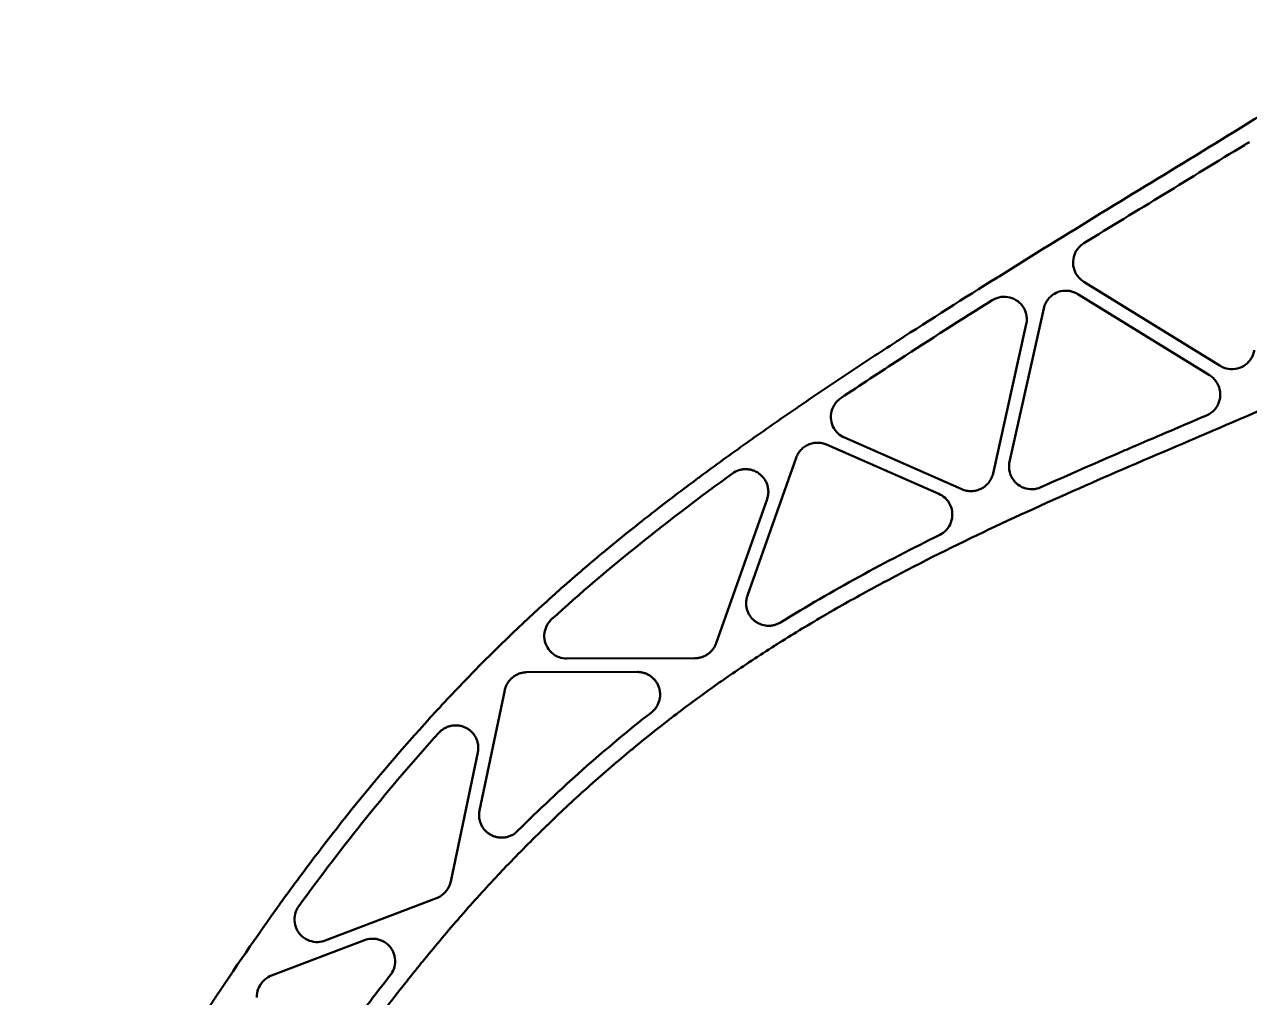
# Model space of a CAD drawing. Header units: millimetres. Extents: x 36 to 3196, y 27 to 5967.
# Drawn here: x 1978.6 to 2141.2, y 2051.3 to 2180.3 of the extents above; entities that cross this region are included whole.
import ezdxf

# ---------------------------------------------------------------- set-up
doc = ezdxf.new("R2010")
doc.units = ezdxf.units.MM
doc.layers.add('외형선(ISO)', color=7, linetype='Continuous', lineweight=50)

msp = doc.modelspace()

# ---------------------------------------------------------------- linework, layer by layer
at = {"layer": '외형선(ISO)'}
for p, q in [((2137.2641, 2135.0513), (2119.1796, 2146.1906)), ((2135.8645, 2133.7993), (2118.3669, 2144.5771)), ((2113.8655, 2142.6758), (2109.3299, 2122.3388)), ((2111.5501, 2140.5631), (2107.1396, 2120.787)), ((2085.0461, 2124.6094), (2099.9434, 2118.0713)), ((2087.4153, 2125.5354), (2103.0059, 2118.693)), ((2074.5479, 2104.5798), (2081.0121, 2122.8624)), ((2070.4115, 2098.2806), (2077.1538, 2117.3497)), ((2050.6096, 2096.2269), (2067.5926, 2096.2807)), ((2045.2836, 2094.41), (2059.9557, 2094.4565)), ((2039.0092, 2076.1048), (2042.3573, 2092.0273)), ((2035.1823, 2066.6523), (2038.7797, 2083.7609)), ((2018.5351, 2058.8345), (2033.3147, 2064.4662)), ((2011.3949, 2054.1875), (2023.7417, 2058.8922))]:
    msp.add_line(p, q, dxfattribs=at)
msp.add_ellipse((2150.9465, 2147.2639), major_axis=(-4.543, 19.5039), ratio=0.99925254, start_param=0.28182444, end_param=0.32122297, dxfattribs=at)
for points, knots in [([(1978.6377, 2010.3119), (1981.3133, 2014.8563), (1984.0193, 2019.3785), (1986.7516, 2023.8814), (1986.7573, 2023.8907), (1986.7629, 2023.8999), (1986.7685, 2023.9091), (1988.1289, 2026.1509), (1989.4958, 2028.3879), (1990.8685, 2030.6206), (1990.8773, 2030.6348), (1990.886, 2030.6491), (1990.8948, 2030.6633), (1992.2649, 2032.8917), (1993.6409, 2035.1158), (1995.0262, 2037.3332), (1995.0377, 2037.3516), (1995.0492, 2037.37), (1995.0607, 2037.3884), (1996.4448, 2039.6035), (1997.8382, 2041.8116), (1999.2449, 2044.01), (1999.258, 2044.0305), (1999.2711, 2044.0509), (1999.2842, 2044.0714), (2000.6911, 2046.2695), (2002.1114, 2048.4579), (2003.5486, 2050.6336), (2003.562, 2050.654), (2003.5755, 2050.6743), (2003.5889, 2050.6946), (2006.4815, 2055.0721), (2009.4434, 2059.3986), (2012.5056, 2063.651), (2012.5155, 2063.6647), (2012.5254, 2063.6785), (2012.5353, 2063.6923), (2014.066, 2065.8172), (2015.6219, 2067.9237), (2017.2059, 2070.0093), (2018.8016, 2072.1103), (2020.4258, 2074.1901), (2022.0804, 2076.2476), (2025.3775, 2080.3475), (2028.7949, 2084.3584), (2032.3509, 2088.2668), (2032.3647, 2088.282), (2032.3785, 2088.2971), (2032.3923, 2088.3123), (2034.1571, 2090.2509), (2035.9559, 2092.1642), (2037.7916, 2094.0505), (2037.8149, 2094.0745), (2037.8382, 2094.0984), (2037.8616, 2094.1224), (2039.6892, 2095.9988), (2041.5534, 2097.8483), (2043.4565, 2099.6684), (2043.4912, 2099.7016), (2043.5259, 2099.7347), (2043.5606, 2099.7679), (2044.4904, 2100.6559), (2045.4295, 2101.5369), (2046.3786, 2102.4111), (2046.4197, 2102.449), (2046.4608, 2102.4868), (2046.5019, 2102.5247), (2047.4462, 2103.3931), (2048.4003, 2104.2549), (2049.3605, 2105.1074), (2049.4078, 2105.1494), (2049.4551, 2105.1914), (2049.5025, 2105.2334), (2050.4578, 2106.0802), (2051.4191, 2106.918), (2052.3861, 2107.7473), (2053.4011, 2108.6176), (2054.4222, 2109.4787), (2055.4492, 2110.331), (2055.5073, 2110.3792), (2055.5655, 2110.4274), (2055.6236, 2110.4756), (2057.6208, 2112.1301), (2059.6398, 2113.7519), (2061.6778, 2115.3452), (2061.7448, 2115.3975), (2061.8118, 2115.4498), (2061.8788, 2115.5021), (2063.9104, 2117.0876), (2065.9607, 2118.645), (2068.027, 2120.1785), (2068.1007, 2120.2332), (2068.1745, 2120.2879), (2068.2483, 2120.3426), (2070.3101, 2121.8703), (2072.3877, 2123.3743), (2074.4784, 2124.8586), (2074.5567, 2124.9142), (2074.635, 2124.9697), (2074.7133, 2125.0252), (2076.8015, 2126.5056), (2078.9027, 2127.9665), (2081.0142, 2129.412), (2081.0947, 2129.4671), (2081.1752, 2129.5221), (2081.2557, 2129.5772), (2083.3667, 2131.0206), (2085.4878, 2132.4487), (2087.6171, 2133.8643), (2087.6976, 2133.9179), (2087.7782, 2133.9714), (2087.8587, 2134.0249), (2089.9894, 2135.4401), (2092.1282, 2136.8429), (2094.2741, 2138.2351), (2094.3533, 2138.2865), (2094.4325, 2138.3379), (2094.5118, 2138.3893), (2098.8876, 2141.226), (2103.2924, 2144.0188), (2107.7152, 2146.7843), (2107.7881, 2146.8299), (2107.8611, 2146.8755), (2107.934, 2146.9211), (2112.4259, 2149.7284), (2116.9361, 2152.5078), (2121.4532, 2155.2764), (2125.9203, 2158.0144), (2130.3941, 2160.7417), (2134.8634, 2163.4752), (2134.909, 2163.503), (2134.9545, 2163.5309), (2135.0001, 2163.5588), (2144.0163, 2169.0736), (2153.0139, 2174.6139), (2161.9009, 2180.3165)], [0, 0, 0, 0, 0.015741546, 0.015741546, 0.015741546, 0.01577384, 0.01577384, 0.01577384, 0.023610874, 0.023610874, 0.023610874, 0.02366076, 0.02366076, 0.02366076, 0.031482663, 0.031482663, 0.031482663, 0.03154768, 0.03154768, 0.03154768, 0.039361866, 0.039361866, 0.039361866, 0.0394346, 0.0394346, 0.0394346, 0.047248552, 0.047248552, 0.047248552, 0.04732152, 0.04732152, 0.04732152, 0.063044435, 0.063044435, 0.063044435, 0.06309536, 0.06309536, 0.06309536, 0.070953083, 0.070953083, 0.070953083, 0.0788692, 0.0788692, 0.0788692, 0.09464304, 0.09464304, 0.09464304, 0.094704303, 0.094704303, 0.094704303, 0.10252996, 0.10252996, 0.10252996, 0.102629392, 0.102629392, 0.102629392, 0.11041688, 0.11041688, 0.11041688, 0.110558813, 0.110558813, 0.110558813, 0.11436034, 0.11436034, 0.11436034, 0.114524976, 0.114524976, 0.114524976, 0.1183038, 0.1183038, 0.1183038, 0.11849002, 0.11849002, 0.11849002, 0.12224726, 0.12224726, 0.12224726, 0.12619072, 0.12619072, 0.12619072, 0.126413861, 0.126413861, 0.126413861, 0.13407764, 0.13407764, 0.13407764, 0.134329493, 0.134329493, 0.134329493, 0.14196456, 0.14196456, 0.14196456, 0.142237002, 0.142237002, 0.142237002, 0.14985148, 0.14985148, 0.14985148, 0.150136522, 0.150136522, 0.150136522, 0.1577384, 0.1577384, 0.1577384, 0.158028195, 0.158028195, 0.158028195, 0.16562532, 0.16562532, 0.16562532, 0.165912649, 0.165912649, 0.165912649, 0.17351224, 0.17351224, 0.17351224, 0.173792797, 0.173792797, 0.173792797, 0.18928608, 0.18928608, 0.18928608, 0.189541478, 0.189541478, 0.189541478, 0.205274648, 0.205274648, 0.205274648, 0.220833761, 0.220833761, 0.220833761, 0.220992346, 0.220992346, 0.220992346, 0.252381441, 0.252381441, 0.252381441, 0.252381441]), ([(2119.1814, 2151.3004), (2118.9507, 2151.1585), (2118.7329, 2150.9803), (2118.2738, 2150.481), (2118.065, 2150.1295), (2117.8061, 2149.422), (2117.7388, 2149.0188), (2117.7723, 2148.2195), (2117.8732, 2147.8233), (2118.1905, 2147.14), (2118.428, 2146.8073), (2118.8638, 2146.4065), (2119.018, 2146.2902), (2119.1796, 2146.1906)], [-1.321928339, -1.321928339, -1.321928339, -1.321928339, -1.243280998, -1.243280998, -1.130242991, -1.130242991, -1.017228879, -1.017228879, -0.904214767, -0.904214767, -0.791211072, -0.791211072, -0.736943223, -0.736943223, -0.736943223, -0.736943223]), ([(2178.1186, 2146.4522), (2173.5674, 2143.8222), (2168.9219, 2141.3739), (2164.2134, 2139.0468), (2164.1376, 2139.0094), (2164.0618, 2138.972), (2163.986, 2138.9346), (2159.3513, 2136.6488), (2154.6562, 2134.4794), (2149.9286, 2132.3719), (2149.7898, 2132.31), (2149.6509, 2132.2482), (2149.5121, 2132.1864), (2144.8441, 2130.1099), (2140.1454, 2128.0922), (2135.4423, 2126.0824), (2135.2557, 2126.0026), (2135.069, 2125.9228), (2134.8823, 2125.8431), (2130.2257, 2123.8537), (2125.5657, 2121.87), (2120.928, 2119.8426), (2120.7102, 2119.7474), (2120.4925, 2119.6521), (2120.2749, 2119.5567), (2115.6712, 2117.539), (2111.0906, 2115.4757), (2106.5534, 2113.3277), (2106.3207, 2113.2175), (2106.0881, 2113.1071), (2105.8556, 2112.9964), (2101.3412, 2110.8482), (2096.8709, 2108.6138), (2092.4653, 2106.2536), (2092.2322, 2106.1288), (2091.9994, 2106.0036), (2091.7667, 2105.878), (2089.6867, 2104.7556), (2087.6215, 2103.6046), (2085.5732, 2102.4207), (2085.3453, 2102.289), (2085.1176, 2102.1569), (2084.8901, 2102.0244), (2082.8443, 2100.8324), (2080.8157, 2099.6071), (2078.8065, 2098.3439), (2078.5871, 2098.2059), (2078.3679, 2098.0675), (2078.1489, 2097.9286), (2076.14, 2096.6546), (2074.1509, 2095.342), (2072.1838, 2093.9871), (2071.9758, 2093.8438), (2071.768, 2093.7001), (2071.5605, 2093.5558), (2069.5917, 2092.1875), (2067.6452, 2090.7762), (2065.7199, 2089.322), (2065.5237, 2089.1738), (2065.3277, 2089.0252), (2065.132, 2088.8761), (2064.2661, 2088.2166), (2063.4045, 2087.5486), (2062.5481, 2086.8725), (2061.4981, 2086.0437), (2060.4557, 2085.2028), (2059.4239, 2084.3525), (2059.2396, 2084.2006), (2059.0556, 2084.0483), (2058.8719, 2083.8958), (2056.9994, 2082.3409), (2055.1622, 2080.7547), (2053.3571, 2079.1366), (2053.1852, 2078.9824), (2053.0135, 2078.828), (2052.8422, 2078.6733), (2051.0382, 2077.0446), (2049.2667, 2075.3839), (2047.528, 2073.692), (2047.3676, 2073.536), (2047.2076, 2073.3797), (2047.0478, 2073.2231), (2045.3103, 2071.5207), (2043.6057, 2069.7867), (2041.9338, 2068.0213), (2041.7846, 2067.8638), (2041.6357, 2067.7061), (2041.4871, 2067.5481), (2039.8164, 2065.7721), (2038.1784, 2063.9646), (2036.5708, 2062.128), (2036.4313, 2061.9686), (2036.2921, 2061.809), (2036.153, 2061.6492), (2034.5471, 2059.8035), (2032.9714, 2057.9288), (2031.4228, 2056.0277), (2031.2906, 2055.8654), (2031.1585, 2055.7028), (2031.0267, 2055.5401), (2029.481, 2053.6323), (2027.9623, 2051.6983), (2026.4677, 2049.7419), (2026.3401, 2049.5749), (2026.2127, 2049.4078), (2026.0855, 2049.2405), (2025.4039, 2048.3441), (2024.7274, 2047.4432), (2024.0563, 2046.539), (2023.9303, 2046.3693), (2023.8046, 2046.1996), (2023.679, 2046.0297), (2023.0105, 2045.1251), (2022.3473, 2044.2173), (2021.6887, 2043.3063), (2021.5638, 2043.1335), (2021.439, 2042.9606), (2021.3145, 2042.7876), (2019.8787, 2040.7935), (2018.4649, 2038.7844), (2017.069, 2036.7634), (2016.9442, 2036.5827), (2016.8195, 2036.4019), (2016.6949, 2036.2209), (2015.3058, 2034.2032), (2013.934, 2032.174), (2012.5757, 2030.1357), (2012.4485, 2029.9448), (2012.3214, 2029.7538), (2012.1944, 2029.5628), (2011.5827, 2028.6424), (2010.9736, 2027.7202), (2010.3666, 2026.7967), (2010.2373, 2026.5999), (2010.108, 2026.4031), (2009.9789, 2026.2062), (2009.3761, 2025.2871), (2008.7752, 2024.3667), (2008.1771, 2023.4446), (2008.0456, 2023.2418), (2007.9142, 2023.0389), (2007.7829, 2022.8359), (2006.4649, 2020.7974), (2005.1618, 2018.7495), (2003.8977, 2016.6736), (2003.772, 2016.4672), (2003.6467, 2016.2605), (2003.5219, 2016.0536), (2002.9563, 2015.1162), (2002.3994, 2014.173), (2001.8545, 2013.2244), (2001.7379, 2013.0214), (2001.6219, 2012.8182), (2001.5064, 2012.6147), (2000.9631, 2011.6571), (2000.4326, 2010.6939), (1999.9179, 2009.7236), (1999.8145, 2009.5288), (1999.7117, 2009.3336), (1999.6097, 2009.1382), (1999.0954, 2008.1537), (1998.5978, 2007.1619), (1998.1202, 2006.1611), (1998.0334, 2005.9793), (1997.9473, 2005.7972), (1997.8619, 2005.6148), (1997.3837, 2004.5939), (1996.9268, 2003.5636), (1996.4953, 2002.5219), (1996.4278, 2002.359), (1996.361, 2002.1959), (1996.2948, 2002.0325), (1995.8618, 2000.9639), (1995.4559, 1999.8831), (1995.0825, 1998.7883), (1995.0358, 1998.6516), (1994.9897, 1998.5147), (1994.9441, 1998.3776), (1994.7791, 1997.8815), (1994.6209, 1997.3825), (1994.4698, 1996.8799), (1994.4336, 1996.7594), (1994.3978, 1996.6387), (1994.3625, 1996.5179), (1994.2095, 1995.9951), (1994.0645, 1995.4685), (1993.9286, 1994.9398), (1993.9024, 1994.8381), (1993.8766, 1994.7363), (1993.8511, 1994.6344), (1993.7135, 1994.0842), (1993.5859, 1993.5318), (1993.469, 1992.9779), (1993.4522, 1992.8982), (1993.4356, 1992.8185), (1993.4193, 1992.7387), (1993.3008, 1992.1614), (1993.194, 1991.5823), (1993.0997, 1991.0012), (1993.0907, 1990.9459), (1993.0818, 1990.8905), (1993.073, 1990.8351), (1992.8724, 1989.5668), (1992.731, 1988.2886), (1992.6569, 1986.9995)], [0, 0, 0, 0, 0.01576414, 0.01576414, 0.01576414, 0.016017919, 0.016017919, 0.016017919, 0.031528281, 0.031528281, 0.031528281, 0.031983735, 0.031983735, 0.031983735, 0.047292421, 0.047292421, 0.047292421, 0.047900035, 0.047900035, 0.047900035, 0.063056562, 0.063056562, 0.063056562, 0.063768195, 0.063768195, 0.063768195, 0.078820702, 0.078820702, 0.078820702, 0.079592763, 0.079592763, 0.079592763, 0.094584842, 0.094584842, 0.094584842, 0.095377897, 0.095377897, 0.095377897, 0.102466913, 0.102466913, 0.102466913, 0.103255641, 0.103255641, 0.103255641, 0.110348983, 0.110348983, 0.110348983, 0.111123702, 0.111123702, 0.111123702, 0.118231053, 0.118231053, 0.118231053, 0.11898269, 0.11898269, 0.11898269, 0.126113123, 0.126113123, 0.126113123, 0.126839724, 0.126839724, 0.126839724, 0.130054158, 0.130054158, 0.130054158, 0.133995193, 0.133995193, 0.133995193, 0.13469926, 0.13469926, 0.13469926, 0.141877264, 0.141877264, 0.141877264, 0.142561057, 0.142561057, 0.142561057, 0.149759334, 0.149759334, 0.149759334, 0.150423139, 0.150423139, 0.150423139, 0.157641404, 0.157641404, 0.157641404, 0.158285342, 0.158285342, 0.158285342, 0.165523474, 0.165523474, 0.165523474, 0.166151501, 0.166151501, 0.166151501, 0.173405544, 0.173405544, 0.173405544, 0.174025046, 0.174025046, 0.174025046, 0.181287615, 0.181287615, 0.181287615, 0.181907406, 0.181907406, 0.181907406, 0.18522865, 0.18522865, 0.18522865, 0.185851847, 0.185851847, 0.185851847, 0.189169685, 0.189169685, 0.189169685, 0.189798988, 0.189798988, 0.189798988, 0.197051755, 0.197051755, 0.197051755, 0.197700311, 0.197700311, 0.197700311, 0.204933825, 0.204933825, 0.204933825, 0.205611275, 0.205611275, 0.205611275, 0.20887486, 0.20887486, 0.20887486, 0.209570231, 0.209570231, 0.209570231, 0.212815895, 0.212815895, 0.212815895, 0.213529664, 0.213529664, 0.213529664, 0.220697966, 0.220697966, 0.220697966, 0.221410671, 0.221410671, 0.221410671, 0.224639001, 0.224639001, 0.224639001, 0.225329812, 0.225329812, 0.225329812, 0.228580036, 0.228580036, 0.228580036, 0.229232796, 0.229232796, 0.229232796, 0.232521071, 0.232521071, 0.232521071, 0.23311847, 0.23311847, 0.23311847, 0.236462106, 0.236462106, 0.236462106, 0.236984788, 0.236984788, 0.236984788, 0.240403141, 0.240403141, 0.240403141, 0.240829951, 0.240829951, 0.240829951, 0.242373659, 0.242373659, 0.242373659, 0.242743609, 0.242743609, 0.242743609, 0.244344176, 0.244344176, 0.244344176, 0.244652063, 0.244652063, 0.244652063, 0.246314694, 0.246314694, 0.246314694, 0.246553844, 0.246553844, 0.246553844, 0.248285211, 0.248285211, 0.248285211, 0.248450126, 0.248450126, 0.248450126, 0.252226246, 0.252226246, 0.252226246, 0.252226246]), ([(2107.0269, 2143.7569), (2102.9059, 2141.1696), (2098.8016, 2138.5561), (2094.7226, 2135.903), (2092.121, 2134.2109), (2089.5297, 2132.5026), (2086.951, 2130.7747)], [0, 0, 0, 0, 0.014599293, 0.014599293, 0.014599293, 0.023910945, 0.023910945, 0.023910945, 0.023910945]), ([(2111.5501, 2140.5631), (2111.6061, 2140.814), (2111.6304, 2141.0789), (2111.6026, 2141.7416), (2111.5017, 2142.1378), (2111.3431, 2142.4794), (2111.1845, 2142.8211), (2110.947, 2143.1538), (2110.3581, 2143.6953), (2110.0066, 2143.904), (2109.2992, 2144.1629), (2108.8959, 2144.2303), (2108.0965, 2144.1967), (2107.7004, 2144.0958), (2107.2466, 2143.8851), (2107.1353, 2143.8249), (2107.0269, 2143.7569)], [-0.187400786, -0.187400786, -0.187400786, -0.187400786, -0.113011968, -0.113011968, 0, 0, 0, 0.113004767, 0.113004767, 0.226009534, 0.226009534, 0.339044114, 0.339044114, 0.452078695, 0.452078695, 0.489163592, 0.489163592, 0.489163592, 0.489163592]), ([(2118.3669, 2144.5771), (2118.192, 2144.6848), (2118.0084, 2144.7728), (2117.4707, 2144.9696), (2117.0675, 2145.0369), (2116.2681, 2145.0034), (2115.8719, 2144.9025), (2115.1886, 2144.5852), (2114.8559, 2144.3477), (2114.3143, 2143.7587), (2114.1056, 2143.4072), (2113.9319, 2142.9326), (2113.8946, 2142.806), (2113.8655, 2142.6758)], [-1.641098097, -1.641098097, -1.641098097, -1.641098097, -1.5823607, -1.5823607, -1.469317459, -1.469317459, -1.356274218, -1.356274218, -1.243233567, -1.243233567, -1.130192916, -1.130192916, -1.09158568, -1.09158568, -1.09158568, -1.09158568]), ([(2137.2641, 2135.0513), (2137.439, 2134.9435), (2137.6228, 2134.8555), (2138.1605, 2134.6588), (2138.5637, 2134.5914), (2139.363, 2134.625), (2139.7591, 2134.7259), (2140.4424, 2135.0432), (2140.7751, 2135.2806), (2141.3166, 2135.8695), (2141.5253, 2136.221), (2141.7207, 2136.7551), (2141.7714, 2136.948), (2141.8022, 2137.147)], [-0.737001755, -0.737001755, -0.737001755, -0.737001755, -0.678242746, -0.678242746, -0.565192542, -0.565192542, -0.452142338, -0.452142338, -0.339089909, -0.339089909, -0.226037479, -0.226037479, -0.168442767, -0.168442767, -0.168442767, -0.168442767]), ([(2135.4707, 2128.4865), (2135.499, 2128.4986), (2135.5269, 2128.5111), (2135.8961, 2128.6825), (2136.2288, 2128.92), (2136.7703, 2129.5089), (2136.9791, 2129.8604), (2137.238, 2130.5679), (2137.3053, 2130.9711), (2137.2718, 2131.7704), (2137.1709, 2132.1666), (2137.0122, 2132.5083), (2136.8536, 2132.8499), (2136.6161, 2133.1826), (2136.1803, 2133.5834), (2136.0261, 2133.6997), (2135.8645, 2133.7993)], [-0.461255587, -0.461255587, -0.461255587, -0.461255587, -0.452123258, -0.452123258, -0.339078343, -0.339078343, -0.226033427, -0.226033427, -0.113016714, -0.113016714, 0, 0, 0, 0.113003663, 0.113003663, 0.16727407, 0.16727407, 0.16727407, 0.16727407]), ([(2086.951, 2130.7747), (2086.7567, 2130.6445), (2086.5738, 2130.4884), (2086.1417, 2130.0184), (2085.933, 2129.6669), (2085.6741, 2128.9594), (2085.6068, 2128.5562), (2085.6404, 2127.7569), (2085.7413, 2127.3608), (2086.0585, 2126.6775), (2086.296, 2126.3447), (2086.8363, 2125.8479), (2087.1216, 2125.6643), (2087.4153, 2125.5354)], [-1.310460514, -1.310460514, -1.310460514, -1.310460514, -1.243105983, -1.243105983, -1.130091978, -1.130091978, -1.017086449, -1.017086449, -0.904080921, -0.904080921, -0.791073463, -0.791073463, -0.69672264, -0.69672264, -0.69672264, -0.69672264]), ([(2113.4902, 2118.9505), (2117.131, 2120.5907), (2120.7892, 2122.1903), (2124.4552, 2123.7713), (2124.9529, 2123.986), (2125.4507, 2124.2003), (2125.9486, 2124.4143), (2129.1203, 2125.7775), (2132.2968, 2127.1293), (2135.4707, 2128.4865)], [0, 0, 0, 0, 0.0119806766, 0.0119806766, 0.0119806766, 0.0136070752, 0.0136070752, 0.0136070752, 0.0239669806, 0.0239669806, 0.0239669806, 0.0239669806]), ([(2085.0461, 2124.6094), (2084.8562, 2124.6928), (2084.6616, 2124.7551), (2084.4607, 2124.7975), (2084.2599, 2124.84), (2084.0526, 2124.8619), (2083.8474, 2124.8623), (2083.6421, 2124.8628), (2083.4388, 2124.8425), (2083.2369, 2124.801), (2083.136, 2124.7803), (2083.0354, 2124.7541), (2082.9371, 2124.7231), (2082.8388, 2124.692), (2082.7427, 2124.6561), (2082.6489, 2124.6155), (2082.5551, 2124.5749), (2082.4635, 2124.5296), (2082.3739, 2124.4794), (2082.2842, 2124.4292), (2082.1965, 2124.3739), (2082.1122, 2124.3145), (2082.0278, 2124.255), (2081.9468, 2124.1914), (2081.8696, 2124.1241), (2081.7924, 2124.0568), (2081.7189, 2123.9859), (2081.6489, 2123.911), (2081.5089, 2123.7612), (2081.3829, 2123.5951), (2081.2761, 2123.4192), (2081.1693, 2123.2433), (2081.0812, 2123.058), (2081.0121, 2122.8624)], [0, 0, 0, 0, 0.00061354389, 0.00061354389, 0.00061354389, 0.00122708779, 0.00122708779, 0.00122708779, 0.00184063168, 0.00184063168, 0.00184063168, 0.00214740363, 0.00214740363, 0.00214740363, 0.00245417558, 0.00245417558, 0.00245417558, 0.00276094753, 0.00276094753, 0.00276094753, 0.00306771947, 0.00306771947, 0.00306771947, 0.00337449142, 0.00337449142, 0.00337449142, 0.00368126337, 0.00368126337, 0.00368126337, 0.00429480726, 0.00429480726, 0.00429480726, 0.00490835116, 0.00490835116, 0.00490835116, 0.00490835116]), ([(2077.1538, 2117.3497), (2077.2071, 2117.5006), (2077.2477, 2117.6535), (2077.2762, 2117.8089), (2077.3047, 2117.9643), (2077.3209, 2118.1222), (2077.3246, 2118.281), (2077.3282, 2118.4397), (2077.3191, 2118.5993), (2077.2977, 2118.7562), (2077.2762, 2118.9131), (2077.2426, 2119.0674), (2077.1966, 2119.2192), (2077.1506, 2119.3711), (2077.092, 2119.5205), (2077.0227, 2119.6629), (2076.9533, 2119.8054), (2076.8734, 2119.9411), (2076.7824, 2120.071), (2076.6914, 2120.2009), (2076.589, 2120.3248), (2076.4786, 2120.4386), (2076.3682, 2120.5524), (2076.2501, 2120.6563), (2076.1232, 2120.7513), (2075.9963, 2120.8464), (2075.8603, 2120.9322), (2075.7199, 2121.0059), (2075.5795, 2121.0796), (2075.4348, 2121.1415), (2075.2847, 2121.1922), (2075.1345, 2121.2429), (2074.9786, 2121.282), (2074.8222, 2121.3083), (2074.6658, 2121.3346), (2074.5088, 2121.3483), (2074.3504, 2121.3496), (2074.1919, 2121.3509), (2074.032, 2121.3396), (2073.8751, 2121.3157), (2073.7182, 2121.2919), (2073.5643, 2121.2559), (2073.4135, 2121.2078), (2073.1121, 2121.1116), (2072.8238, 2120.9665), (2072.5646, 2120.7787)], [0, 0, 0, 0, 0.00047337794, 0.00047337794, 0.00047337794, 0.00094675588, 0.00094675588, 0.00094675588, 0.00142013383, 0.00142013383, 0.00142013383, 0.00189351177, 0.00189351177, 0.00189351177, 0.00236688971, 0.00236688971, 0.00236688971, 0.00284026765, 0.00284026765, 0.00284026765, 0.0033136456, 0.0033136456, 0.0033136456, 0.00378702354, 0.00378702354, 0.00378702354, 0.00426040148, 0.00426040148, 0.00426040148, 0.00473377942, 0.00473377942, 0.00473377942, 0.00520715737, 0.00520715737, 0.00520715737, 0.00568053531, 0.00568053531, 0.00568053531, 0.00615391325, 0.00615391325, 0.00615391325, 0.00662729119, 0.00662729119, 0.00662729119, 0.00757404708, 0.00757404708, 0.00757404708, 0.00757404708]), ([(2109.3299, 2122.3388), (2109.274, 2122.0879), (2109.2496, 2121.823), (2109.2774, 2121.1603), (2109.3783, 2120.7641), (2109.6956, 2120.0808), (2109.9331, 2119.7481), (2110.522, 2119.2066), (2110.8735, 2118.9979), (2111.581, 2118.739), (2111.9842, 2118.6717), (2112.7715, 2118.7047), (2113.1558, 2118.7999), (2113.4902, 2118.9505)], [-1.091532061, -1.091532061, -1.091532061, -1.091532061, -1.017138945, -1.017138945, -0.904134153, -0.904134153, -0.791124083, -0.791124083, -0.678114013, -0.678114013, -0.565091674, -0.565091674, -0.455485669, -0.455485669, -0.455485669, -0.455485669]), ([(2072.5646, 2120.7787), (2068.4047, 2117.7631), (2064.307, 2114.6629), (2056.2884, 2108.233), (2052.3736, 2104.9079), (2048.5775, 2101.4425)], [0, 0, 0, 0, 1.54139472, 1.54139472, 3.08340314, 3.08340314, 3.08340314, 3.08340314]), ([(2103.0059, 2118.693), (2103.2098, 2118.6035), (2103.4192, 2118.5382), (2103.6354, 2118.4959), (2103.8516, 2118.4536), (2104.0748, 2118.4351), (2104.2948, 2118.4412), (2104.4049, 2118.4443), (2104.5141, 2118.4533), (2104.623, 2118.4684), (2104.7319, 2118.4835), (2104.8404, 2118.5046), (2104.9477, 2118.5318), (2105.0551, 2118.5589), (2105.1612, 2118.5922), (2105.2644, 2118.6308), (2105.3675, 2118.6695), (2105.4678, 2118.7135), (2105.5659, 2118.7631), (2105.7621, 2118.8624), (2105.9496, 2118.9849), (2106.1197, 2119.1251), (2106.2898, 2119.2653), (2106.4431, 2119.4228), (2106.579, 2119.5974), (2106.6469, 2119.6847), (2106.7104, 2119.7763), (2106.7681, 2119.8704), (2106.8259, 2119.9644), (2106.8779, 2120.0607), (2106.9248, 2120.1601), (2107.0186, 2120.3588), (2107.0912, 2120.5697), (2107.1396, 2120.787)], [0, 0, 0, 0, 0.00065852432, 0.00065852432, 0.00065852432, 0.00131704864, 0.00131704864, 0.00131704864, 0.0016463108, 0.0016463108, 0.0016463108, 0.00197557297, 0.00197557297, 0.00197557297, 0.00230483513, 0.00230483513, 0.00230483513, 0.00263409729, 0.00263409729, 0.00263409729, 0.00329262161, 0.00329262161, 0.00329262161, 0.00395114593, 0.00395114593, 0.00395114593, 0.00428040809, 0.00428040809, 0.00428040809, 0.00460967025, 0.00460967025, 0.00460967025, 0.00526819457, 0.00526819457, 0.00526819457, 0.00526819457]), ([(2100.0672, 2112.6349), (2100.3857, 2112.7923), (2100.6929, 2113.0183), (2101.2169, 2113.5882), (2101.4257, 2113.9397), (2101.6845, 2114.6472), (2101.7519, 2115.0504), (2101.7183, 2115.8497), (2101.6174, 2116.2459), (2101.4588, 2116.5876), (2101.3002, 2116.9292), (2101.0627, 2117.2619), (2100.5224, 2117.7587), (2100.2371, 2117.9424), (2099.9434, 2118.0713)], [-0.444743819, -0.444743819, -0.444743819, -0.444743819, -0.339031657, -0.339031657, -0.226016989, -0.226016989, -0.113008495, -0.113008495, 0, 0, 0, 0.11300555, 0.11300555, 0.20735987, 0.20735987, 0.20735987, 0.20735987]), ([(2078.9537, 2101.0279), (2082.3691, 2103.1391), (2085.8458, 2105.1505), (2092.8985, 2109.0106), (2096.4649, 2110.8542), (2100.0672, 2112.6349)], [0, 0, 0, 0, 1.20457343, 1.20457343, 2.40827968, 2.40827968, 2.40827968, 2.40827968]), ([(2074.5479, 2104.5798), (2074.4961, 2104.4333), (2074.4563, 2104.2848), (2074.428, 2104.1341), (2074.3996, 2103.9833), (2074.3828, 2103.8303), (2074.3779, 2103.6762), (2074.3729, 2103.522), (2074.38, 2103.3667), (2074.3987, 2103.214), (2074.4175, 2103.0614), (2074.4477, 2102.9114), (2074.4896, 2102.7631), (2074.5316, 2102.6149), (2074.5855, 2102.4684), (2074.6497, 2102.3285), (2074.7139, 2102.1886), (2074.7881, 2102.0551), (2074.8729, 2101.9266), (2074.9578, 2101.7981), (2075.0536, 2101.6749), (2075.1573, 2101.5609), (2075.2609, 2101.447), (2075.3722, 2101.3421), (2075.4919, 2101.2455), (2075.6116, 2101.1489), (2075.7399, 2101.0607), (2075.8734, 2100.9834), (2076.0068, 2100.9062), (2076.1452, 2100.8397), (2076.2883, 2100.784), (2076.5747, 2100.6726), (2076.8804, 2100.6051), (2077.1873, 2100.5858), (2077.3407, 2100.5761), (2077.4945, 2100.5782), (2077.648, 2100.5921), (2077.8016, 2100.6061), (2077.9548, 2100.6321), (2078.104, 2100.6694), (2078.2532, 2100.7067), (2078.3983, 2100.755), (2078.5404, 2100.8149), (2078.6825, 2100.8747), (2078.8215, 2100.9462), (2078.9537, 2101.0279)], [0, 0, 0, 0, 0.00045970164, 0.00045970164, 0.00045970164, 0.00091940327, 0.00091940327, 0.00091940327, 0.00137910491, 0.00137910491, 0.00137910491, 0.00183880654, 0.00183880654, 0.00183880654, 0.00229850818, 0.00229850818, 0.00229850818, 0.00275820981, 0.00275820981, 0.00275820981, 0.00321791145, 0.00321791145, 0.00321791145, 0.00367761309, 0.00367761309, 0.00367761309, 0.00413731472, 0.00413731472, 0.00413731472, 0.00459701636, 0.00459701636, 0.00459701636, 0.00551641963, 0.00551641963, 0.00551641963, 0.00597612127, 0.00597612127, 0.00597612127, 0.0064358229, 0.0064358229, 0.0064358229, 0.00689552454, 0.00689552454, 0.00689552454, 0.00735522617, 0.00735522617, 0.00735522617, 0.00735522617]), ([(2048.5775, 2101.4425), (2048.5129, 2101.3836), (2048.4509, 2101.3218), (2048.1209, 2100.9629), (2047.9121, 2100.6114), (2047.6533, 2099.9039), (2047.5859, 2099.5007), (2047.6195, 2098.7013), (2047.7204, 2098.3052), (2048.0376, 2097.6219), (2048.2751, 2097.2892), (2048.8641, 2096.7477), (2049.2155, 2096.5389), (2049.8887, 2096.2926), (2050.2485, 2096.2257), (2050.6096, 2096.2269)], [-1.26781045, -1.26781045, -1.26781045, -1.26781045, -1.243079015, -1.243079015, -1.130070014, -1.130070014, -1.017064089, -1.017064089, -0.904058165, -0.904058165, -0.791051468, -0.791051468, -0.678044771, -0.678044771, -0.575998739, -0.575998739, -0.575998739, -0.575998739]), ([(2067.5926, 2096.2807), (2067.7474, 2096.2811), (2067.9, 2096.2935), (2068.0508, 2096.3173), (2068.2017, 2096.3411), (2068.3508, 2096.3765), (2068.4971, 2096.4233), (2068.6434, 2096.4701), (2068.7868, 2096.5285), (2068.9239, 2096.5969), (2069.0609, 2096.6654), (2069.1915, 2096.7436), (2069.3167, 2096.8323), (2069.442, 2096.921), (2069.5615, 2097.0203), (2069.6716, 2097.127), (2069.7817, 2097.2338), (2069.8825, 2097.3477), (2069.975, 2097.4699), (2070.0674, 2097.592), (2070.1514, 2097.7226), (2070.2244, 2097.8583), (2070.2975, 2097.9939), (2070.3599, 2098.1347), (2070.4115, 2098.2806)], [0, 0, 0, 0, 0.00045778206, 0.00045778206, 0.00045778206, 0.00091556412, 0.00091556412, 0.00091556412, 0.00137334618, 0.00137334618, 0.00137334618, 0.00183112824, 0.00183112824, 0.00183112824, 0.00228891029, 0.00228891029, 0.00228891029, 0.00274669235, 0.00274669235, 0.00274669235, 0.00320447441, 0.00320447441, 0.00320447441, 0.00366225647, 0.00366225647, 0.00366225647, 0.00366225647]), ([(2045.2836, 2094.41), (2045.1118, 2094.4095), (2044.9431, 2094.3944), (2044.7759, 2094.3651), (2044.6088, 2094.3359), (2044.4434, 2094.2922), (2044.2831, 2094.2349), (2044.1229, 2094.1777), (2043.9679, 2094.1068), (2043.8197, 2094.0233), (2043.6716, 2093.9398), (2043.5304, 2093.8435), (2043.3985, 2093.7361), (2043.2666, 2093.6287), (2043.1441, 2093.5102), (2043.0323, 2093.3821), (2042.9205, 2093.2539), (2042.8195, 2093.116), (2042.731, 2092.9707), (2042.6424, 2092.8254), (2042.5664, 2092.6726), (2042.504, 2092.5151), (2042.4416, 2092.3576), (2042.3926, 2092.1954), (2042.3573, 2092.0273)], [0, 0, 0, 0, 0.00050782935, 0.00050782935, 0.00050782935, 0.0010156587, 0.0010156587, 0.0010156587, 0.00152348805, 0.00152348805, 0.00152348805, 0.0020313174, 0.0020313174, 0.0020313174, 0.00253914676, 0.00253914676, 0.00253914676, 0.00304697611, 0.00304697611, 0.00304697611, 0.00355480546, 0.00355480546, 0.00355480546, 0.00406263481, 0.00406263481, 0.00406263481, 0.00406263481]), ([(2061.8139, 2089.0938), (2061.9372, 2089.1903), (2062.0512, 2089.2949), (2062.1566, 2089.4077), (2062.2621, 2089.5205), (2062.3589, 2089.6415), (2062.4462, 2089.7699), (2062.5335, 2089.8983), (2062.6111, 2090.0341), (2062.6773, 2090.1741), (2062.7435, 2090.3141), (2062.7984, 2090.458), (2062.8423, 2090.6068), (2062.8863, 2090.7555), (2062.9189, 2090.9092), (2062.9392, 2091.0628), (2062.9596, 2091.2164), (2062.9679, 2091.3699), (2062.9644, 2091.5249), (2062.9609, 2091.6798), (2062.9451, 2091.8363), (2062.9176, 2091.9888), (2062.8901, 2092.1414), (2062.8512, 2092.2902), (2062.8005, 2092.4366), (2062.7499, 2092.5831), (2062.6873, 2092.727), (2062.6145, 2092.864), (2062.5417, 2093.0009), (2062.4591, 2093.1311), (2062.3663, 2093.255), (2062.2734, 2093.379), (2062.1703, 2093.4964), (2062.0592, 2093.6047), (2061.9481, 2093.7131), (2061.829, 2093.8123), (2061.7029, 2093.902), (2061.5768, 2093.9916), (2061.4436, 2094.0715), (2061.3047, 2094.1408), (2061.1658, 2094.2101), (2061.0212, 2094.2687), (2060.8738, 2094.3156), (2060.7263, 2094.3624), (2060.5761, 2094.3977), (2060.4226, 2094.4214), (2060.269, 2094.4451), (2060.1122, 2094.457), (2059.9557, 2094.4565)], [0.00000000167, 0.00000000167, 0.00000000167, 0.00000000167, 0.00046276107, 0.00046276107, 0.00046276107, 0.00092552047, 0.00092552047, 0.00092552047, 0.00138827987, 0.00138827987, 0.00138827987, 0.00185103927, 0.00185103927, 0.00185103927, 0.00231379867, 0.00231379867, 0.00231379867, 0.00277655807, 0.00277655807, 0.00277655807, 0.00323931747, 0.00323931747, 0.00323931747, 0.00370207687, 0.00370207687, 0.00370207687, 0.00416483628, 0.00416483628, 0.00416483628, 0.00462759568, 0.00462759568, 0.00462759568, 0.00509035508, 0.00509035508, 0.00509035508, 0.00555311448, 0.00555311448, 0.00555311448, 0.00601587388, 0.00601587388, 0.00601587388, 0.00647863328, 0.00647863328, 0.00647863328, 0.00694139268, 0.00694139268, 0.00694139268, 0.00740415208, 0.00740415208, 0.00740415208, 0.00740415208]), ([(2044.0668, 2073.3666), (2046.8632, 2076.1642), (2049.7407, 2078.8761), (2055.661, 2084.1244), (2058.6984, 2086.6559), (2061.8139, 2089.0938)], [0.00000001, 0.00000001, 0.00000001, 0.00000001, 1.1867715, 1.1867715, 2.37357704, 2.37357704, 2.37357704, 2.37357704]), ([(2038.7797, 2083.7609), (2038.8136, 2083.9222), (2038.8338, 2084.0837), (2038.841, 2084.2463), (2038.8482, 2084.4089), (2038.8421, 2084.5725), (2038.8226, 2084.7347), (2038.8032, 2084.897), (2038.7704, 2085.0579), (2038.725, 2085.2146), (2038.6795, 2085.3712), (2038.6214, 2085.5237), (2038.551, 2085.671), (2038.4807, 2085.8184), (2038.3978, 2085.9607), (2038.3044, 2086.0945), (2038.2111, 2086.2284), (2038.1074, 2086.3538), (2037.9935, 2086.4708), (2037.8796, 2086.5878), (2037.7552, 2086.6962), (2037.6239, 2086.7931), (2037.4925, 2086.8899), (2037.3544, 2086.9753), (2037.209, 2087.0496), (2037.0635, 2087.1239), (2036.9108, 2087.1868), (2036.7553, 2087.2364), (2036.5998, 2087.286), (2036.4417, 2087.3226), (2036.2802, 2087.3463), (2036.1187, 2087.37), (2035.9536, 2087.3806), (2035.7904, 2087.3777), (2035.6273, 2087.3748), (2035.466, 2087.3588), (2035.3054, 2087.3295), (2035.1448, 2087.3002), (2034.9849, 2087.2572), (2034.8313, 2087.2021), (2034.6776, 2087.147), (2034.5301, 2087.0801), (2034.3874, 2087.0009), (2034.2447, 2086.9216), (2034.1071, 2086.8298), (2033.9787, 2086.7279), (2033.8504, 2086.626), (2033.7311, 2086.5144), (2033.6205, 2086.3922)], [0, 0, 0, 0, 0.00048740764, 0.00048740764, 0.00048740764, 0.00097481528, 0.00097481528, 0.00097481528, 0.00146222291, 0.00146222291, 0.00146222291, 0.00194963055, 0.00194963055, 0.00194963055, 0.00243703819, 0.00243703819, 0.00243703819, 0.00292444583, 0.00292444583, 0.00292444583, 0.00341185347, 0.00341185347, 0.00341185347, 0.0038992611, 0.0038992611, 0.0038992611, 0.00438666874, 0.00438666874, 0.00438666874, 0.00487407638, 0.00487407638, 0.00487407638, 0.00536148402, 0.00536148402, 0.00536148402, 0.00584889166, 0.00584889166, 0.00584889166, 0.00633629929, 0.00633629929, 0.00633629929, 0.00682370693, 0.00682370693, 0.00682370693, 0.00731111457, 0.00731111457, 0.00731111457, 0.00779852221, 0.00779852221, 0.00779852221, 0.00779852221]), ([(2033.6205, 2086.3922), (2030.3112, 2082.7389), (2027.1111, 2078.9821), (2020.923, 2071.3077), (2017.9455, 2067.4033), (2015.0392, 2063.4004)], [0, 0, 0, 0, 1.47894037, 1.47894037, 2.95948985, 2.95948985, 2.95948985, 2.95948985]), ([(2039.0092, 2076.1048), (2038.976, 2075.9466), (2038.9559, 2075.7881), (2038.9483, 2075.6286), (2038.9408, 2075.4692), (2038.9461, 2075.3088), (2038.9641, 2075.1495), (2038.9822, 2074.9901), (2039.0132, 2074.8317), (2039.0564, 2074.6777), (2039.0996, 2074.5236), (2039.1548, 2074.3738), (2039.2221, 2074.2283), (2039.2893, 2074.0829), (2039.3689, 2073.9418), (2039.4584, 2073.8092), (2039.548, 2073.6765), (2039.6473, 2073.552), (2039.7569, 2073.4351), (2039.8666, 2073.3183), (2039.9867, 2073.2092), (2040.1135, 2073.1115), (2040.2403, 2073.0137), (2040.3736, 2072.927), (2040.5144, 2072.8506), (2040.6552, 2072.7742), (2040.8037, 2072.7085), (2040.9549, 2072.6556), (2041.106, 2072.6028), (2041.2597, 2072.5624), (2041.4174, 2072.5343), (2041.5751, 2072.5061), (2041.7367, 2072.4905), (2041.8969, 2072.4879), (2042.0571, 2072.4853), (2042.2157, 2072.4955), (2042.3741, 2072.5184), (2042.5326, 2072.5413), (2042.6908, 2072.5773), (2042.8437, 2072.6253), (2042.9967, 2072.6733), (2043.1444, 2072.7331), (2043.2873, 2072.8045), (2043.5729, 2072.9474), (2043.8382, 2073.1379), (2044.0668, 2073.3666)], [0, 0, 0, 0, 0.00047820038, 0.00047820038, 0.00047820038, 0.00095640076, 0.00095640076, 0.00095640076, 0.00143460114, 0.00143460114, 0.00143460114, 0.00191280151, 0.00191280151, 0.00191280151, 0.00239100189, 0.00239100189, 0.00239100189, 0.00286920227, 0.00286920227, 0.00286920227, 0.00334740265, 0.00334740265, 0.00334740265, 0.00382560303, 0.00382560303, 0.00382560303, 0.00430380341, 0.00430380341, 0.00430380341, 0.00478200378, 0.00478200378, 0.00478200378, 0.00526020416, 0.00526020416, 0.00526020416, 0.00573840454, 0.00573840454, 0.00573840454, 0.00621660492, 0.00621660492, 0.00621660492, 0.0066948053, 0.0066948053, 0.0066948053, 0.00765120605, 0.00765120605, 0.00765120605, 0.00765120605]), ([(2033.3147, 2064.4662), (2033.3814, 2064.4916), (2033.4465, 2064.5191), (2033.8514, 2064.7071), (2034.1842, 2064.9446), (2034.7256, 2065.5336), (2034.9344, 2065.885), (2035.1121, 2066.3707), (2035.1522, 2066.5094), (2035.1823, 2066.6523)], [-0.473004359, -0.473004359, -0.473004359, -0.473004359, -0.452061415, -0.452061415, -0.339040431, -0.339040431, -0.226019447, -0.226019447, -0.183878982, -0.183878982, -0.183878982, -0.183878982]), ([(2015.0392, 2063.4004), (2014.8728, 2063.1711), (2014.7415, 2062.9201), (2014.5201, 2062.3148), (2014.4527, 2061.9116), (2014.4863, 2061.1123), (2014.5872, 2060.7162), (2014.9045, 2060.0329), (2015.1419, 2059.7002), (2015.7308, 2059.1587), (2016.0822, 2058.95), (2016.7897, 2058.6911), (2017.193, 2058.6237), (2017.9183, 2058.6542), (2018.2419, 2058.7228), (2018.5351, 2058.8345)], [-1.210584753, -1.210584753, -1.210584753, -1.210584753, -1.130198132, -1.130198132, -1.017193833, -1.017193833, -0.904189533, -0.904189533, -0.791185234, -0.791185234, -0.678180935, -0.678180935, -0.565136402, -0.565136402, -0.473037696, -0.473037696, -0.473037696, -0.473037696]), ([(2027.1665, 2054.2324), (2027.3665, 2054.4863), (2027.5225, 2054.7717), (2027.7567, 2055.4118), (2027.824, 2055.815), (2027.7905, 2056.6143), (2027.6895, 2057.0105), (2027.5309, 2057.3521), (2027.3723, 2057.6938), (2027.1348, 2058.0265), (2026.5459, 2058.568), (2026.1945, 2058.7767), (2025.487, 2059.0356), (2025.0837, 2059.103), (2024.3584, 2059.0725), (2024.0348, 2059.0039), (2023.7417, 2058.8922)], [-0.317501861, -0.317501861, -0.317501861, -0.317501861, -0.226023785, -0.226023785, -0.113011893, -0.113011893, 0, 0, 0, 0.113004294, 0.113004294, 0.226008588, 0.226008588, 0.339045607, 0.339045607, 0.431137716, 0.431137716, 0.431137716, 0.431137716]), ([(2011.3949, 2054.1875), (2011.3282, 2054.1621), (2011.2631, 2054.1346), (2010.8581, 2053.9466), (2010.5253, 2053.7091), (2009.9838, 2053.12), (2009.7751, 2052.7685), (2009.5193, 2052.0694), (2009.452, 2051.677), (2009.4647, 2051.2868)], [-1.37729973, -1.37729973, -1.37729973, -1.37729973, -1.356351997, -1.356351997, -1.243295984, -1.243295984, -1.130239971, -1.130239971, -1.01992668, -1.01992668, -1.01992668, -1.01992668]), ([(2015.3077, 2038.0844), (2017.2063, 2040.832), (2019.137, 2043.5564), (2023.0844, 2048.9458), (2025.0994, 2051.6083), (2027.1665, 2054.2324)], [0, 0, 0, 0, 1.00226132, 1.00226132, 2.00464395, 2.00464395, 2.00464395, 2.00464395])]:
    msp.add_open_spline(points, degree=3, knots=knots, dxfattribs=at)
msp.add_open_spline([(2140.4826, 2164.3369), (2133.3881, 2159.9843), (2126.2737, 2155.6617), (2119.1814, 2151.3004)], degree=3, dxfattribs=at)

doc.saveas('drawing.dxf')
